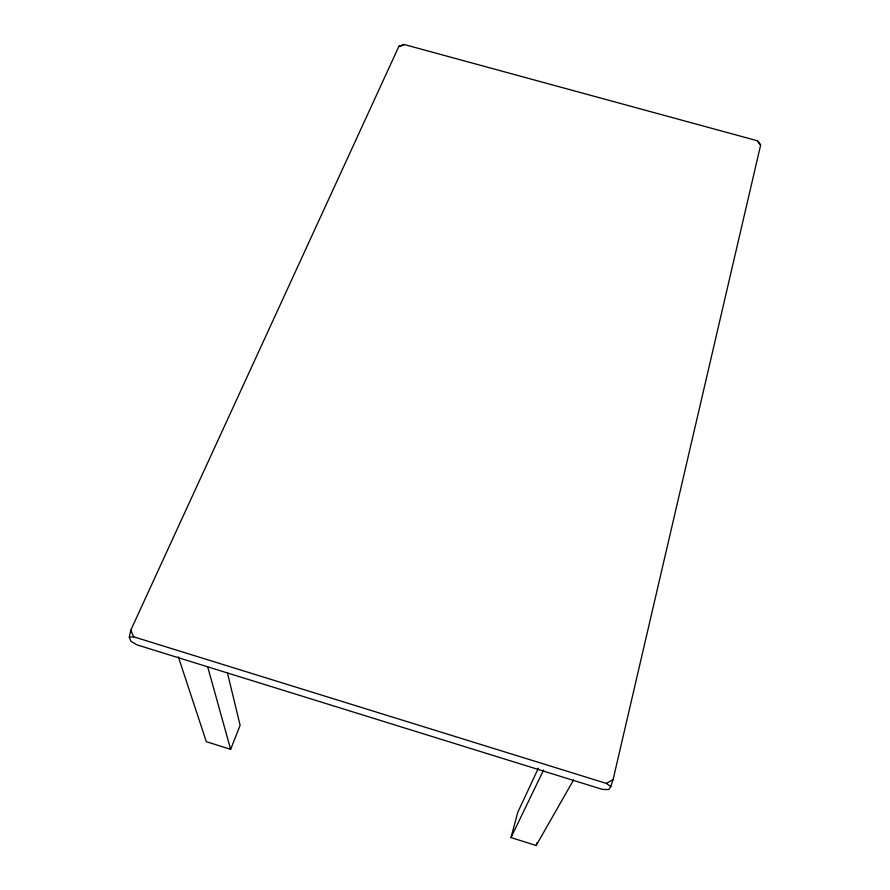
<?xml version="1.0" encoding="UTF-8"?>
<svg xmlns="http://www.w3.org/2000/svg" width="890" height="890" viewBox="0 0 890 890"><rect width="100%" height="100%" fill="white"/><g stroke="black" fill="none" stroke-linecap="round" stroke-linejoin="round"><path stroke-width="1.33" d="M129.306 637.24L130.752 630.22L398.976 46.169L404.171 44.5L757.29 140.742L760.694 144.825L613.065 779.651L610.785 786.604L608.771 789.586L602.341 789.374L136.904 644.838L130.941 641.256L129.306 637.24L133.7 636.828L606.29 783.389L610.785 786.604M538.394 768.192L517.78 812.281L511.005 837.579L536.158 845.5L536.848 842.83M178.323 656.764L206.324 741.682L230.643 749.336L240.122 725.306L227.462 673.007M511.005 837.579L543.612 769.972M536.158 845.5L573.572 779.94M606.29 783.389L613.065 779.651M401.112 46.069L404.171 44.5M398.976 46.169L400.088 46.592M757.29 140.742L760.216 144.803M130.752 630.22L133.7 636.828M207.682 666.821L230.643 749.336"/></g></svg>
